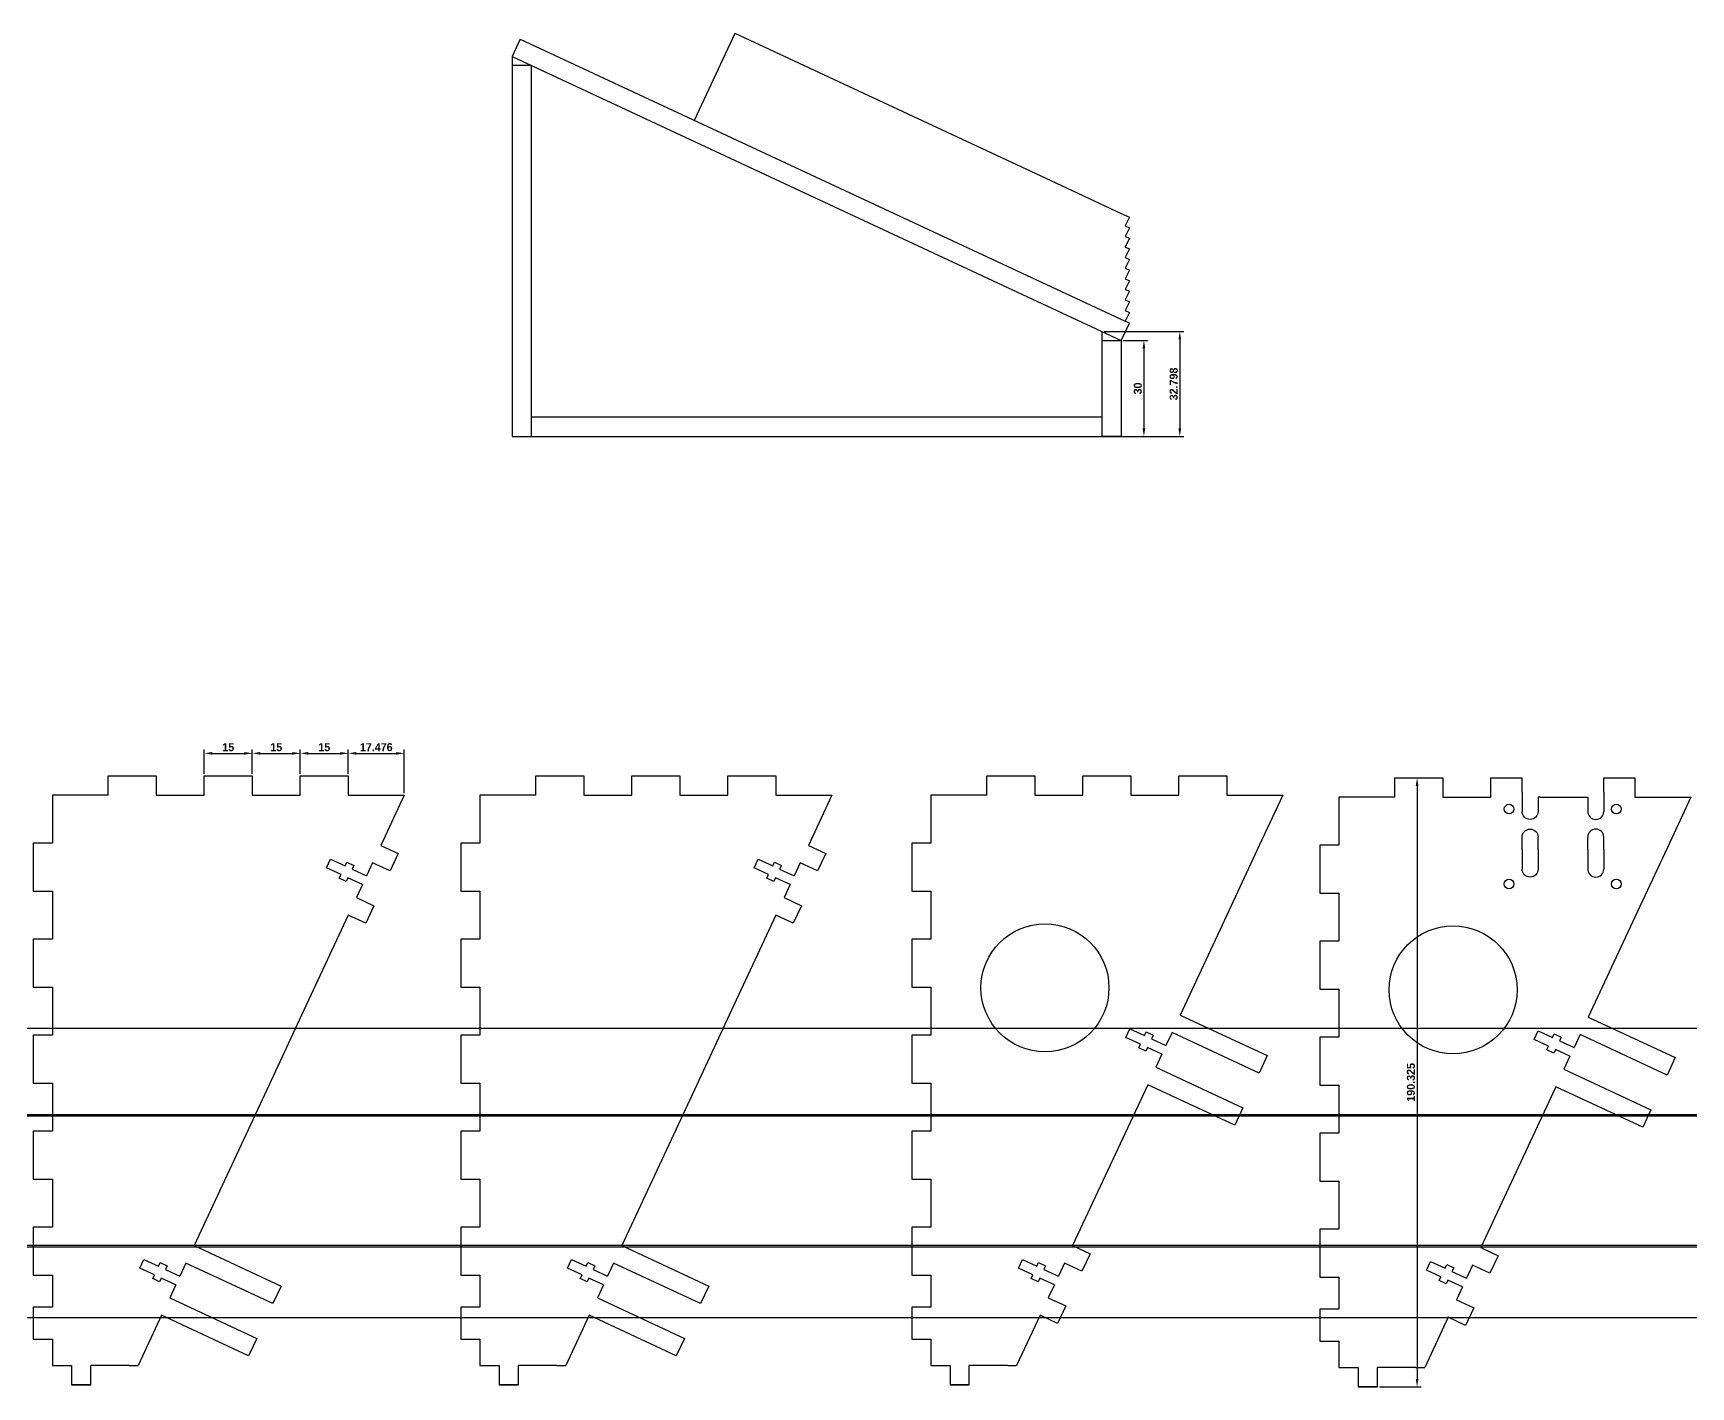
# Model space of a CAD drawing. Header units: millimetres. Extents: x -118 to 978, y -2247 to 617.
# Drawn here: x -118 to 400, y -25 to 398 of the extents above; entities that cross this region are included whole.
import ezdxf

# ---------------------------------------------------------------- set-up
doc = ezdxf.new("R2010")
doc.units = ezdxf.units.MM
doc.layers.add('Holes', color=1, linetype='Continuous', plot=False)
doc.layers.add('TabGuides', color=3, linetype='Continuous')
doc.styles.get("Standard").update_dxf_attribs({"font": 'FreeSansBold.ttf'})
doc.dimstyles.new('ISO-25', dxfattribs={"dimtxt": 2.5, "dimasz": 2.5, "dimexe": 1.25, "dimexo": 0.625, "dimtad": 1, "dimdec": 3, "dimdsep": 46, "dimtxsty": 'Standard', "dimcen": 2.5, "dimadec": 0, "dimazin": 0, "dimtfac": 1, "dimtmove": 0, "dimatfit": 3, "dimfxl": 1, "dimarcsym": 0})

# ---------------------------------------------------------------- blocks, each defined once
blk = doc.blocks.new('M3 Bolt Nut Slot')
for p, q in [((-12.4, -3), (-12.4, 0)), ((-12.4, 0), (-7.4, 0)), ((-7.4, 0), (-7.4, 1.25)), ((-7.4, 1.25), (-5, 1.25)), ((-5, 1.25), (-5, 0)), ((-5, 0), (0, 0)), ((-7.4, -3), (-12.4, -3)), ((-7.4, -4.25), (-7.4, -3)), ((-5, -4.25), (-7.4, -4.25)), ((0, -3), (-5, -3)), ((-5, -3), (-5, -4.25))]:
    blk.add_line(p, q)
blk = doc.blocks.new('Side Panel')
for p, q in [((17.48, 0), (17.48, 6)), ((17.48, 6), (32.48, 6)), ((32.48, 6), (32.48, 0)), ((47.48, 0), (47.48, 6)), ((47.48, 6), (62.48, 6)), ((62.48, 6), (62.48, 0)), ((77.48, 0), (77.48, 6)), ((77.48, 6), (92.48, 6)), ((92.48, 6), (92.48, 0)), ((92.48, 6), (92.48, 0)), ((17.48, 0), (0, 0)), ((0, 0), (0, -15)), ((32.48, 0), (47.48, 0)), ((62.48, 0), (77.48, 0)), ((92.48, 0), (109.95, 0)), ((109.95, 0), (102.61, -15.74)), ((0, -15), (-6, -15)), ((-6, -15), (-6, -30)), ((102.61, -15.74), (108.05, -18.28)), ((108.05, -18.28), (105.51, -23.72)), ((100.08, -21.18), (98.17, -25.26)), ((105.51, -23.72), (100.08, -21.18)), ((-6, -30), (0, -30)), ((0, -30), (0, -45)), ((96.91, -27.98), (95, -32.06)), ((95, -32.06), (100.44, -34.59)), ((100.44, -34.59), (97.91, -40.03)), ((92.47, -37.49), (77.89, -68.77)), ((97.91, -40.03), (92.47, -37.49)), ((0, -45), (-6, -45)), ((-6, -45), (-6, -60)), ((-6, -60), (0, -60)), ((0, -60), (0, -75)), ((77.89, -68.77), (67.74, -90.52)), ((0, -75), (-6, -75)), ((-6, -75), (-6, -90)), ((-6, -90), (0, -90)), ((0, -90), (0, -105)), ((67.74, -90.52), (44.29, -140.82)), ((0, -105), (-6, -105)), ((-6, -105), (-6, -120)), ((-6, -120), (0, -120)), ((0, -120), (0, -135)), ((0, -135), (-6, -135)), ((-6, -135), (-6, -150)), ((44.29, -140.82), (71.47, -153.5)), ((-6, -150), (0, -150)), ((0, -150), (0, -160)), ((41.75, -146.26), (39.85, -150.34)), ((68.94, -158.94), (41.75, -146.26)), ((38.58, -153.06), (36.68, -157.14)), ((71.47, -153.5), (68.94, -158.94)), ((0, -160), (-6, -160)), ((-6, -160), (-6, -170)), ((36.68, -157.14), (63.87, -169.81)), ((34.14, -162.57), (26.8, -178.32)), ((61.33, -175.25), (34.14, -162.57)), ((-6, -170), (0, -170)), ((0, -170), (0, -178.32)), ((63.87, -169.81), (61.33, -175.25)), ((6, -178.32), (6, -184.32)), ((12, -184.32), (12, -178.32)), ((24, -178.32), (12, -178.32)), ((24, -178.32), (26.8, -178.32)), ((6, -184.32), (12, -184.32))]:
    blk.add_line(p, q)
for points in [[(0, -178.32), (6, -178.32)], [(12, -184.32), (6, -184.32)]]:
    blk.add_lwpolyline(points)
at = {"rotation": 335}
for p in [(98.17, -25.26), (39.85, -150.34)]:
    blk.add_blockref('M3 Bolt Nut Slot', p, dxfattribs=at)
blk = doc.blocks.new('Right Inner Support')
for p, q in [((17.48, 0), (17.48, 6)), ((17.48, 6), (32.48, 6)), ((32.48, 6), (32.48, 0)), ((47.48, 0), (47.48, 6)), ((47.48, 6), (62.48, 6)), ((62.48, 6), (62.48, 0)), ((77.48, 0), (77.48, 6)), ((77.48, 6), (92.48, 6)), ((92.48, 6), (92.48, 0)), ((92.48, 6), (92.48, 0)), ((17.48, 0), (0, 0)), ((0, 0), (0, -15)), ((32.48, 0), (47.48, 0)), ((62.48, 0), (77.48, 0)), ((92.48, 0), (109.95, 0)), ((109.95, 0), (102.61, -15.74)), ((0, -15), (-6, -15)), ((-6, -15), (-6, -30)), ((102.61, -15.74), (92.47, -37.49)), ((-6, -30), (0, -30)), ((0, -30), (0, -45)), ((92.47, -37.49), (77.89, -68.77)), ((0, -45), (-6, -45)), ((-6, -45), (-6, -60)), ((-6, -60), (0, -60)), ((0, -60), (0, -75)), ((77.89, -68.77), (105.08, -81.44)), ((0, -75), (-6, -75)), ((-6, -75), (-6, -90)), ((75.35, -74.2), (73.45, -78.28)), ((102.54, -86.88), (75.35, -74.2)), ((72.18, -81), (70.28, -85.08)), ((105.08, -81.44), (102.54, -86.88)), ((70.28, -85.08), (97.47, -97.76)), ((-6, -90), (0, -90)), ((0, -90), (0, -105)), ((67.74, -90.52), (44.29, -140.82)), ((94.93, -103.2), (67.74, -90.52)), ((97.47, -97.76), (94.93, -103.2)), ((0, -105), (-6, -105)), ((-6, -105), (-6, -120)), ((-6, -120), (0, -120)), ((0, -120), (0, -135)), ((0, -135), (-6, -135)), ((-6, -135), (-6, -150)), ((44.29, -140.82), (49.72, -143.36)), ((49.72, -143.36), (47.19, -148.8)), ((-6, -150), (0, -150)), ((0, -150), (0, -160)), ((41.75, -146.26), (39.85, -150.34)), ((47.19, -148.8), (41.75, -146.26)), ((38.58, -153.06), (36.68, -157.14)), ((0, -160), (-6, -160)), ((-6, -160), (-6, -170)), ((36.68, -157.14), (42.12, -159.67)), ((42.12, -159.67), (39.58, -165.11)), ((34.14, -162.57), (26.8, -178.32)), ((39.58, -165.11), (34.14, -162.57)), ((-6, -170), (0, -170)), ((0, -170), (0, -178.32)), ((6, -178.32), (6, -184.32)), ((12, -184.32), (12, -178.32)), ((24, -178.32), (12, -178.32)), ((24, -178.32), (26.8, -178.32)), ((6, -184.32), (12, -184.32))]:
    blk.add_line(p, q)
for points in [[(0, -178.32), (6, -178.32)], [(12, -184.32), (6, -184.32)]]:
    blk.add_lwpolyline(points)
at = {"layer": 'Holes'}
blk.add_circle((35.65, -60.24), 20, dxfattribs=at)
at = {"rotation": 335}
for p in [(73.45, -78.28), (39.85, -150.34)]:
    blk.add_blockref('M3 Bolt Nut Slot', p, dxfattribs=at)
blk = doc.blocks.new('Left Inner Support')
for p, q in [((17.48, 0), (17.48, 6)), ((17.48, 6), (32.48, 6)), ((32.48, 6), (32.48, 0)), ((47.48, 0), (47.48, 6)), ((47.48, 6), (57.23, 6)), ((57.23, 1.5), (57.23, 6)), ((82.73, 1.5), (82.73, 6)), ((82.73, 6), (82.83, 6)), ((82.83, 6), (92.48, 6)), ((92.48, 6), (92.48, 0)), ((17.48, 0), (0, 0)), ((0, 0), (0, -15)), ((57.23, 1.5), (57.23, -4.5)), ((82.73, 1.5), (82.73, -4.5)), ((32.48, 0), (47.48, 0)), ((62.88, 0), (62.23, 0)), ((62.23, 0), (62.23, -4.5)), ((62.98, 0), (76.98, 0)), ((76.88, 0), (77.73, 0)), ((77.73, 0), (77.73, -4.5)), ((92.48, 0), (109.95, 0)), ((109.95, 0), (102.61, -15.74)), ((0, -15), (-6, -15)), ((-6, -15), (-6, -30)), ((102.61, -15.74), (92.47, -37.49)), ((-6, -30), (0, -30)), ((0, -30), (0, -45)), ((92.47, -37.49), (77.89, -68.77)), ((0, -45), (-6, -45)), ((-6, -45), (-6, -60)), ((-6, -60), (0, -60)), ((0, -60), (0, -75)), ((77.89, -68.77), (105.08, -81.44)), ((0, -75), (-6, -75)), ((-6, -75), (-6, -90)), ((75.35, -74.2), (73.45, -78.28)), ((102.54, -86.88), (75.35, -74.2)), ((72.18, -81), (70.28, -85.08)), ((105.08, -81.44), (102.54, -86.88)), ((70.28, -85.08), (97.47, -97.76)), ((-6, -90), (0, -90)), ((0, -90), (0, -105)), ((67.74, -90.52), (44.29, -140.82)), ((94.93, -103.2), (67.74, -90.52)), ((97.47, -97.76), (94.93, -103.2)), ((0, -105), (-6, -105)), ((-6, -105), (-6, -120)), ((-6, -120), (0, -120)), ((0, -120), (0, -135)), ((0, -135), (-6, -135)), ((-6, -135), (-6, -150)), ((44.29, -140.82), (49.72, -143.36)), ((49.72, -143.36), (47.19, -148.8)), ((-6, -150), (0, -150)), ((0, -150), (0, -160)), ((41.75, -146.26), (39.85, -150.34)), ((47.19, -148.8), (41.75, -146.26)), ((38.58, -153.06), (36.68, -157.14)), ((0, -160), (-6, -160)), ((-6, -160), (-6, -170)), ((36.68, -157.14), (42.12, -159.67)), ((42.12, -159.67), (39.58, -165.11)), ((34.14, -162.57), (26.8, -178.32)), ((39.58, -165.11), (34.14, -162.57)), ((-6, -170), (0, -170)), ((0, -170), (0, -178.32)), ((6, -178.32), (6, -184.32)), ((12, -184.32), (12, -178.32)), ((24, -178.32), (12, -178.32)), ((24, -178.32), (26.8, -178.32)), ((6, -184.32), (12, -184.32))]:
    blk.add_line(p, q)
for points in [[(0, -178.32), (6, -178.32)], [(12, -184.32), (6, -184.32)]]:
    blk.add_lwpolyline(points)
at = {"extrusion": (0, 0, -1)}
blk.add_arc((-59.73, -4.5), 2.5, 180, 0, dxfattribs=at)
blk.add_arc((80.23, -4.5), 2.5, 180, 0)
at = {"layer": 'Holes'}
for p, q in [((57.23, -16.5), (57.23, -12.5)), ((62.23, -16.5), (62.23, -12.5)), ((77.73, -16.5), (77.73, -12.5)), ((82.73, -16.5), (82.73, -12.5)), ((57.23, -16.5), (57.23, -22.5)), ((62.23, -16.5), (62.23, -22.5)), ((77.73, -16.5), (77.73, -22.5)), ((82.73, -16.5), (82.73, -22.5))]:
    blk.add_line(p, q, dxfattribs=at)
for centre, radius in [((53.15, -3.75), 1.5), ((86.65, -3.75), 1.5), ((53.15, -27.15), 1.5), ((86.65, -27.15), 1.5), ((35.65, -60.24), 20)]:
    blk.add_circle(centre, radius, dxfattribs=at)
at = {"layer": 'Holes', "extrusion": (0, 0, -1)}
for centre, start, end in [((-59.73, -12.5), 0, 180), ((-59.73, -22.5), 180, 0)]:
    blk.add_arc(centre, 2.5, start, end, dxfattribs=at)
at = {"layer": 'Holes'}
for centre, start, end in [((80.23, -12.5), 0, 180), ((80.23, -22.5), 180, 0)]:
    blk.add_arc(centre, 2.5, start, end, dxfattribs=at)
at = {"rotation": 335}
for p in [(73.45, -78.28), (39.85, -150.34)]:
    blk.add_blockref('M3 Bolt Nut Slot', p, dxfattribs=at)
blk = doc.blocks.new('Side View')
for p, q in [((56.97, 98.85), (69.65, 126.04)), ((69.63, 126), (168.31, 79.99)), ((2.54, 124.19), (0, 118.75)), ((0, 118.75), (0, 0)), ((0, 118.75), (190.32, 30)), ((6, 115.95), (0, 115.95)), ((6, 0), (6, 115.95)), ((168.31, 79.99), (190.32, 69.72)), ((190.32, 69.72), (192.86, 68.54)), ((192.86, 68.54), (191.59, 65.82)), ((191.59, 65.82), (192.86, 65.23)), ((192.86, 65.23), (191.59, 62.51)), ((191.59, 62.51), (192.86, 61.92)), ((192.86, 61.92), (191.59, 59.2)), ((191.59, 59.2), (192.86, 58.61)), ((192.86, 58.61), (191.59, 55.89)), ((191.59, 55.89), (192.86, 55.3)), ((192.86, 55.3), (191.59, 52.58)), ((191.59, 52.58), (192.86, 51.99)), ((192.86, 51.99), (191.59, 49.27)), ((191.59, 49.27), (192.86, 48.68)), ((192.86, 48.68), (191.59, 45.96)), ((191.59, 45.96), (192.86, 45.37)), ((192.86, 45.37), (191.59, 42.65)), ((191.59, 42.65), (192.86, 42.06)), ((192.86, 42.06), (191.59, 39.34)), ((191.59, 39.34), (192.86, 38.75)), ((192.86, 38.75), (191.59, 36.03)), ((184.32, 30), (184.32, 32.8)), ((190.32, 30), (192.87, 35.44)), ((192.87, 35.44), (191.59, 36.03)), ((184.32, 6), (6, 6)), ((184.32, 0), (184.32, 6)), ((0, 0), (6, 0)), ((6, 0), (184.32, 0)), ((184.32, 0), (190.32, 0))]:
    blk.add_line(p, q)
blk.add_lwpolyline([(2.54, 124.19), (191.59, 36.03)])
blk.add_lwpolyline([(190.32, 30), (190.32, 0), (184.32, 0), (184.32, 30)], close=True)
blk = doc.blocks.new('*D233')
at = {"layer": 'Defpoints', "color": 0}
for p in [(-49.07, 172.67), (-64.07, 165.63), (-49.07, 165.63)]:
    blk.add_point(p, dxfattribs=at)
at = {"layer": 'TabGuides', "color": 0, "lineweight": -2}
for p, q in [((-64.07, 166.25), (-64.07, 173.92)), ((-61.57, 172.67), (-51.57, 172.67)), ((-49.07, 166.25), (-49.07, 173.92))]:
    blk.add_line(p, q, dxfattribs=at)
at = {"layer": 'TabGuides', "color": 0}
for points in [[(-61.57, 173.08), (-61.57, 172.25), (-64.07, 172.67)], [(-51.57, 172.25), (-51.57, 173.08), (-49.07, 172.67)]]:
    blk.add_solid(points, dxfattribs=at)
at = {"layer": 'TabGuides', "color": 0, "insert": (-56.57, 174.58), "char_height": 2.5, "attachment_point": 5}
blk.add_mtext('15', dxfattribs=at)
blk = doc.blocks.new('*D234')
at = {"layer": 'Defpoints', "color": 0}
for p in [(-34.07, 172.67), (-49.07, 165.63), (-34.07, 165.63)]:
    blk.add_point(p, dxfattribs=at)
at = {"layer": 'TabGuides', "color": 0, "lineweight": -2}
for p, q in [((-49.07, 166.25), (-49.07, 173.92)), ((-46.57, 172.67), (-36.57, 172.67)), ((-34.07, 166.25), (-34.07, 173.92))]:
    blk.add_line(p, q, dxfattribs=at)
at = {"layer": 'TabGuides', "color": 0}
for points in [[(-46.57, 173.08), (-46.57, 172.25), (-49.07, 172.67)], [(-36.57, 172.25), (-36.57, 173.08), (-34.07, 172.67)]]:
    blk.add_solid(points, dxfattribs=at)
at = {"layer": 'TabGuides', "color": 0, "insert": (-41.57, 174.58), "char_height": 2.5, "attachment_point": 5}
blk.add_mtext('15', dxfattribs=at)
blk = doc.blocks.new('*D235')
at = {"layer": 'Defpoints', "color": 0}
for p in [(-19.07, 172.67), (-34.07, 165.63), (-19.07, 165.63)]:
    blk.add_point(p, dxfattribs=at)
at = {"layer": 'TabGuides', "color": 0, "lineweight": -2}
for p, q in [((-34.07, 166.25), (-34.07, 173.92)), ((-31.57, 172.67), (-21.57, 172.67)), ((-19.07, 166.25), (-19.07, 173.92))]:
    blk.add_line(p, q, dxfattribs=at)
at = {"layer": 'TabGuides', "color": 0}
for points in [[(-31.57, 173.08), (-31.57, 172.25), (-34.07, 172.67)], [(-21.57, 172.25), (-21.57, 173.08), (-19.07, 172.67)]]:
    blk.add_solid(points, dxfattribs=at)
at = {"layer": 'TabGuides', "color": 0, "insert": (-26.57, 174.58), "char_height": 2.5, "attachment_point": 5}
blk.add_mtext('15', dxfattribs=at)
blk = doc.blocks.new('*D236')
at = {"layer": 'Defpoints', "color": 0}
for p in [(-1.59, 172.67), (-19.07, 165.63), (-1.59, 159.63)]:
    blk.add_point(p, dxfattribs=at)
at = {"layer": 'TabGuides', "color": 0, "lineweight": -2}
for p, q in [((-19.07, 166.25), (-19.07, 173.92)), ((-16.57, 172.67), (-4.09, 172.67)), ((-1.59, 160.25), (-1.59, 173.92))]:
    blk.add_line(p, q, dxfattribs=at)
at = {"layer": 'TabGuides', "color": 0}
for points in [[(-16.57, 173.08), (-16.57, 172.25), (-19.07, 172.67)], [(-4.09, 172.25), (-4.09, 173.08), (-1.59, 172.67)]]:
    blk.add_solid(points, dxfattribs=at)
at = {"layer": 'TabGuides', "color": 0, "insert": (-10.33, 174.58), "char_height": 2.5, "attachment_point": 5}
blk.add_mtext('17.476', dxfattribs=at)
blk = doc.blocks.new('*D246')
at = {"layer": 'Defpoints', "color": 0}
for p in [(216.45, 304.51), (216.45, 271.71), (240.75, 271.71)]:
    blk.add_point(p, dxfattribs=at)
at = {"layer": 'TabGuides', "color": 0, "lineweight": -2}
for p, q in [((217.08, 304.51), (242, 304.51)), ((240.75, 302.01), (240.75, 274.21)), ((217.08, 271.71), (242, 271.71))]:
    blk.add_line(p, q, dxfattribs=at)
at = {"layer": 'TabGuides', "color": 0}
for points in [[(241.17, 302.01), (240.34, 302.01), (240.75, 304.51)], [(240.34, 274.21), (241.17, 274.21), (240.75, 271.71)]]:
    blk.add_solid(points, dxfattribs=at)
at = {"layer": 'TabGuides', "color": 0, "insert": (238.84, 288.11), "char_height": 2.5, "attachment_point": 5, "rotation": 90}
blk.add_mtext('32.798', dxfattribs=at)
blk = doc.blocks.new('*D247')
at = {"layer": 'Defpoints', "color": 0}
for p in [(222.45, 301.71), (222.45, 271.71), (229.54, 271.71)]:
    blk.add_point(p, dxfattribs=at)
at = {"layer": 'TabGuides', "color": 0, "lineweight": -2}
for p, q in [((223.08, 301.71), (230.79, 301.71)), ((229.54, 299.21), (229.54, 274.21)), ((223.08, 271.71), (230.79, 271.71))]:
    blk.add_line(p, q, dxfattribs=at)
at = {"layer": 'TabGuides', "color": 0}
for points in [[(229.96, 299.21), (229.13, 299.21), (229.54, 301.71)], [(229.13, 274.21), (229.96, 274.21), (229.54, 271.71)]]:
    blk.add_solid(points, dxfattribs=at)
at = {"layer": 'TabGuides', "color": 0, "insert": (227.63, 286.71), "char_height": 2.5, "attachment_point": 5, "rotation": 90}
blk.add_mtext('30', dxfattribs=at)
blk = doc.blocks.new('*D694')
at = {"layer": 'Defpoints', "color": 0}
for p in [(307.97, 165), (302.49, -25.32), (314.9, -25.32)]:
    blk.add_point(p, dxfattribs=at)
at = {"layer": 'TabGuides', "color": 0, "lineweight": -2}
for p, q in [((308.59, 165), (316.15, 165)), ((314.9, 162.5), (314.9, -22.82)), ((303.12, -25.32), (316.15, -25.32))]:
    blk.add_line(p, q, dxfattribs=at)
at = {"layer": 'TabGuides', "color": 0}
for points in [[(315.32, 162.5), (314.48, 162.5), (314.9, 165)], [(314.48, -22.82), (315.32, -22.82), (314.9, -25.32)]]:
    blk.add_solid(points, dxfattribs=at)
at = {"layer": 'TabGuides', "color": 0, "insert": (312.98, 69.84), "char_height": 2.5, "attachment_point": 5, "rotation": 90}
blk.add_mtext('190.325', dxfattribs=at)

msp = doc.modelspace()

# ---------------------------------------------------------------- linework, layer by layer
at = {"layer": 'TabGuides'}
for p in [(581.0818, 86.7372), (518.3901, 59.8022), (773.2513, 59.4206), (467.7885, 19.0042), (823.7305, 18.4712), (585.0705, -3.6403)]:
    msp.add_xline(p, (1, 0), dxfattribs=at)

# ---------------------------------------------------------------- block references
for name, p in [('Side View', (32.1295, 271.7123)), ('Side Panel', (-111.5433, 159.6268)), ('Side Panel', (22.0817, 159.6268)), ('Right Inner Support', (162.9786, 159.6268)), ('Left Inner Support', (290.491, 159.0018))]:
    msp.add_blockref(name, p)

# ---------------------------------------------------------------- dimensions: what is measured, and where the dimension line sits
for base, p1, p2, picture, middle in [((240.7544, 271.7123), (216.4542, 304.5102), (216.4542, 271.7123), '*D246', (238.8375, 288.1113)), ((229.5418, 271.7123), (222.4542, 301.7123), (222.4542, 271.7123), '*D247', (227.6266, 286.7123)), ((314.8984, -25.3229), (307.967, 165.0018), (302.491, -25.3229), '*D694', (312.9815, 69.8395))]:
    dim = msp.add_linear_dim(base=base, p1=p1, p2=p2, angle=90, dimstyle='ISO-25', dxfattribs=at)
    dim.commit()
    dim.dimension.update_dxf_attribs({"geometry": picture, "text_midpoint": middle})
for base, p1, p2, picture, middle in [((-49.0673, 172.6682), (-64.0673, 165.6268), (-49.0673, 165.6268), '*D233', (-56.5673, 174.5834)), ((-34.0673, 172.6682), (-49.0673, 165.6268), (-34.0673, 165.6268), '*D234', (-41.5673, 174.5834)), ((-19.0673, 172.6682), (-34.0673, 165.6268), (-19.0673, 165.6268), '*D235', (-26.5673, 174.5834)), ((-1.5913, 172.6682), (-19.0673, 165.6268), (-1.5913, 159.6268), '*D236', (-10.3293, 174.5834))]:
    dim = msp.add_linear_dim(base=base, p1=p1, p2=p2, dimstyle='ISO-25', dxfattribs=at)
    dim.commit()
    dim.dimension.update_dxf_attribs({"geometry": picture, "text_midpoint": middle})

doc.saveas('drawing.dxf')
